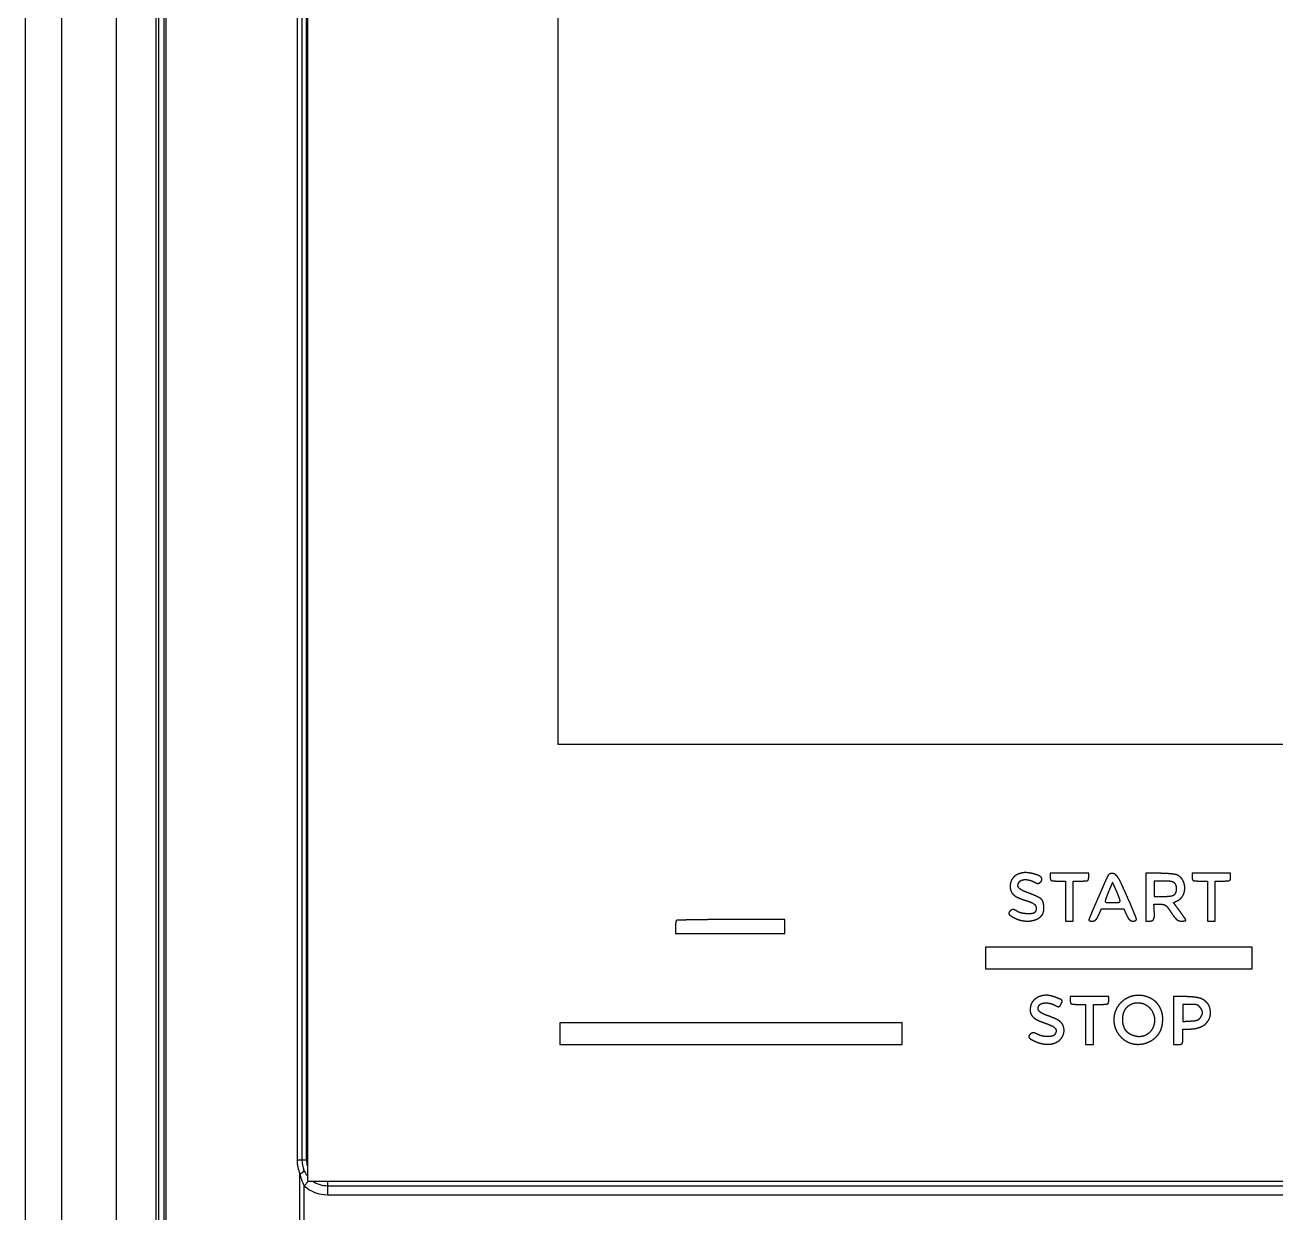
# Model space of a CAD drawing. Header units: millimetres. Extents: x -36 to 4467, y 2 to 3322.
# Drawn here: x 2493.3 to 2561.9, y 1638.3 to 1703.5 of the extents above; entities that cross this region are included whole.
import ezdxf

# ---------------------------------------------------------------- set-up
doc = ezdxf.new("R2010")
doc.units = ezdxf.units.MM

msp = doc.modelspace()

# ---------------------------------------------------------------- linework, layer by layer
for p, q in [((2493.273, 1916.047), (2493.273, 1498.547)), ((2495.273, 1916.047), (2495.273, 1498.547)), ((2498.273, 1815.797), (2498.273, 1596.297)), ((2500.46, 1815.797), (2500.46, 1596.297)), ((2500.598, 1815.797), (2500.598, 1596.297)), ((2500.91, 1596.393), (2500.91, 1815.701)), ((2501.028, 1596.393), (2501.028, 1815.701)), ((2508.773, 1797.047), (2508.773, 1640.047)), ((2508.208, 1795.997), (2508.208, 1641.197)), ((2508.473, 1795.997), (2508.473, 1641.197)), ((2508.723, 1641.197), (2508.723, 1795.997)), ((2522.523, 1773.047), (2522.523, 1664.047)), ((2522.523, 1664.047), (2584.023, 1664.047)), ((2508.473, 1641.197), (2508.208, 1641.197)), ((2508.723, 1641.197), (2508.473, 1641.197)), ((2508.362, 1636.147), (2508.362, 1640.447)), ((2508.832, 1640.047), (2508.598, 1639.788)), ((2508.773, 1640.047), (2597.773, 1640.047)), ((2509.873, 1640.047), (2509.873, 1639.797)), ((2508.598, 1636.806), (2508.598, 1639.788)), ((2509.873, 1639.797), (2509.873, 1639.297)), ((2509.873, 1639.797), (2596.673, 1639.797)), ((2509.873, 1639.297), (2596.673, 1639.297))]:
    msp.add_line(p, q)
for centre, radius, start, end in [((2510.108, 1641.197), 1.9, 180, 203.25879), ((2509.873, 1641.197), 1.4, 180, 203.25879), ((2509.873, 1641.197), 1.15, 180, 196.95806), ((2509.873, 1641.197), 1.4, 235.22842, 270), ((2509.873, 1641.197), 1.9, 227.85164, 270)]:
    msp.add_arc(centre, radius, start, end)
msp.add_ellipse((2508.127, 1640.447), major_axis=(-0.459, -0.197), ratio=0.206084, start_param=2.017887, end_param=3.141593)
for points, weights, knots in [([(2548.84, 1656.862), (2548.657, 1656.931), (2548.465, 1656.973), (2548.27, 1656.988), (2548.103, 1657), (2547.938, 1656.973), (2547.785, 1656.908), (2547.653, 1656.853), (2547.543, 1656.76), (2547.465, 1656.64), (2547.387, 1656.518), (2547.347, 1656.379), (2547.349, 1656.235), (2547.349, 1656.147), (2547.365, 1656.061), (2547.395, 1655.979), (2547.422, 1655.905), (2547.465, 1655.84), (2547.522, 1655.786), (2547.593, 1655.721), (2547.673, 1655.668), (2547.762, 1655.629), (2547.894, 1655.57), (2548.03, 1655.519), (2548.269, 1655.441), (2548.369, 1655.406), (2548.469, 1655.369), (2548.527, 1655.347), (2548.583, 1655.32), (2548.636, 1655.286), (2548.672, 1655.264), (2548.703, 1655.235), (2548.728, 1655.201), (2548.751, 1655.169), (2548.766, 1655.133), (2548.771, 1655.094), (2548.775, 1655.068), (2548.777, 1655.041), (2548.776, 1655.014), (2548.775, 1654.986), (2548.771, 1654.959), (2548.766, 1654.932), (2548.761, 1654.908), (2548.754, 1654.884), (2548.744, 1654.861), (2548.737, 1654.843), (2548.727, 1654.828), (2548.713, 1654.814), (2548.67, 1654.771), (2548.616, 1654.745), (2548.555, 1654.739), (2548.457, 1654.729), (2548.357, 1654.727), (2548.258, 1654.732), (2548.153, 1654.739), (2548.049, 1654.753), (2547.947, 1654.777), (2547.867, 1654.795), (2547.792, 1654.827), (2547.724, 1654.872), (2547.686, 1654.897), (2547.648, 1654.919), (2547.608, 1654.94), (2547.581, 1654.953), (2547.553, 1654.962), (2547.524, 1654.966), (2547.5, 1654.969), (2547.476, 1654.966), (2547.454, 1654.957), (2547.428, 1654.947), (2547.404, 1654.933), (2547.383, 1654.915), (2547.345, 1654.885), (2547.313, 1654.848), (2547.287, 1654.808), (2547.27, 1654.78), (2547.268, 1654.747), (2547.283, 1654.718), (2547.303, 1654.68), (2547.332, 1654.649), (2547.368, 1654.626), (2547.443, 1654.581), (2547.519, 1654.538), (2547.597, 1654.499), (2547.729, 1654.431), (2547.869, 1654.383), (2548.014, 1654.355), (2548.157, 1654.327), (2548.303, 1654.321), (2548.447, 1654.337)], [0.501517123528, 0.498080226932, 0.498080226932, 0.501517123528, 0.492283276752, 0.492283276752, 0.501517123528, 0.486523627336, 0.486523627336, 0.501517123528, 0.487452437381, 0.487452437381, 0.501517123528, 0.496788944908, 0.496788944908, 0.501517123528, 0.492130611254, 0.492130611254, 0.501517123528, 0.496883389451, 0.496883389451, 0.501517123528, 0.501080442385, 0.501080442385, 0.501432141837, 0.501432141837, 0.501517123528, 0.499786104145, 0.499786104145, 0.501517123528, 0.495589472247, 0.495589472247, 0.501517123528, 0.491664164658, 0.491664164658, 0.501517123528, 0.50016102449, 0.50016102449, 0.501517123528, 0.500315441941, 0.500315441941, 0.501517123528, 0.500145428931, 0.500145428931, 0.501517123528, 0.494864934514, 0.494864934514, 0.501517123528, 0.48224549863, 0.48224549863, 0.501517123528, 0.500429485425, 0.500429485425, 0.501517123528, 0.50034834792, 0.50034834792, 0.501517123528, 0.49628067222, 0.49628067222, 0.501517123528, 0.501072106359, 0.501072106359, 0.501517123528, 0.496408210278, 0.496408210278, 0.501517123528, 0.491277188239, 0.491277188239, 0.501517123528, 0.497160480245, 0.497160480245, 0.501517123528, 0.497510948706, 0.497510948706, 0.501517123528, 0.457131089099, 0.457131089099, 0.501517123528, 0.48904740765, 0.48904740765, 0.501517123528, 0.501269655539, 0.501269655539, 0.501517123528, 0.498216818198, 0.498216818198, 0.501517123528, 0.497844717368, 0.497844717368, 0.501517123528], [0, 0, 0, 0, 0.068925, 0.068925, 0.068925, 0.128008, 0.128008, 0.128008, 0.179635, 0.179635, 0.179635, 0.233379, 0.233379, 0.233379, 0.266863, 0.266863, 0.266863, 0.297126, 0.297126, 0.297126, 0.335027, 0.335027, 0.335027, 0.39256, 0.39256, 0.434834, 0.434834, 0.434834, 0.459564, 0.459564, 0.459564, 0.476483, 0.476483, 0.476483, 0.492266, 0.492266, 0.492266, 0.503357, 0.503357, 0.503357, 0.514704, 0.514704, 0.514704, 0.524962, 0.524962, 0.524962, 0.532861, 0.532861, 0.532861, 0.558332, 0.558332, 0.558332, 0.601752, 0.601752, 0.601752, 0.647761, 0.647761, 0.647761, 0.683631, 0.683631, 0.683631, 0.703575, 0.703575, 0.703575, 0.716657, 0.716657, 0.716657, 0.727502, 0.727502, 0.727502, 0.740212, 0.740212, 0.740212, 0.762534, 0.762534, 0.762534, 0.777842, 0.777842, 0.777842, 0.799701, 0.799701, 0.799701, 0.845414, 0.845414, 0.845414, 0.923127, 0.923127, 0.923127, 1, 1, 1, 1]), ([(2548.447, 1654.337), (2548.58, 1654.351), (2548.709, 1654.386), (2548.83, 1654.442), (2548.936, 1654.492), (2549.028, 1654.565), (2549.1, 1654.659), (2549.143, 1654.715), (2549.172, 1654.78), (2549.185, 1654.849), (2549.201, 1654.937), (2549.208, 1655.026), (2549.203, 1655.116), (2549.199, 1655.203), (2549.185, 1655.29), (2549.161, 1655.374), (2549.142, 1655.438), (2549.107, 1655.493), (2549.059, 1655.538), (2549.031, 1655.563), (2549, 1655.584), (2548.967, 1655.602), (2548.909, 1655.633), (2548.851, 1655.663), (2548.723, 1655.724), (2548.652, 1655.755), (2548.509, 1655.814), (2548.435, 1655.842), (2548.24, 1655.912), (2548.121, 1655.962), (2548.005, 1656.018), (2547.933, 1656.052), (2547.871, 1656.102), (2547.821, 1656.163), (2547.786, 1656.207), (2547.771, 1656.262), (2547.78, 1656.318), (2547.789, 1656.382), (2547.816, 1656.441), (2547.857, 1656.491), (2547.892, 1656.533), (2547.938, 1656.563), (2547.99, 1656.579), (2548.054, 1656.599), (2548.12, 1656.608), (2548.187, 1656.608), (2548.265, 1656.607), (2548.343, 1656.596), (2548.418, 1656.575), (2548.499, 1656.553), (2548.578, 1656.522), (2548.699, 1656.459), (2548.746, 1656.436), (2548.794, 1656.416), (2548.821, 1656.404), (2548.849, 1656.398), (2548.878, 1656.397), (2548.903, 1656.397), (2548.926, 1656.403), (2548.946, 1656.416), (2548.974, 1656.433), (2548.999, 1656.453), (2549.022, 1656.475), (2549.052, 1656.505), (2549.074, 1656.541), (2549.087, 1656.582), (2549.099, 1656.617), (2549.096, 1656.653), (2549.081, 1656.686), (2549.062, 1656.726), (2549.034, 1656.758), (2548.997, 1656.782), (2548.948, 1656.814), (2548.896, 1656.841), (2548.84, 1656.862)], [0.501517123528, 0.497046340578, 0.497046340578, 0.501517123528, 0.491839326157, 0.491839326157, 0.501517123528, 0.492316185986, 0.492316185986, 0.501517123528, 0.499276118398, 0.499276118398, 0.501517123528, 0.499237826515, 0.499237826515, 0.501517123528, 0.488755171427, 0.488755171427, 0.501517123528, 0.499073335532, 0.499073335532, 0.501517123528, 0.50141011837, 0.50141011837, 0.501402371898, 0.501402371898, 0.501419993899, 0.501419993899, 0.501024725533, 0.501024725533, 0.501517123528, 0.4934955475, 0.4934955475, 0.501517123528, 0.472844400428, 0.472844400428, 0.501517123528, 0.489437217007, 0.489437217007, 0.501517123528, 0.487619364026, 0.487619364026, 0.501517123528, 0.497539724748, 0.497539724748, 0.501517123528, 0.498681513789, 0.498681513789, 0.501517123528, 0.499665052325, 0.499665052325, 0.501287724316, 0.501287724316, 0.501517123528, 0.495308365637, 0.495308365637, 0.501517123528, 0.488021447473, 0.488021447473, 0.501517123528, 0.499196784747, 0.499196784747, 0.501517123528, 0.492273731786, 0.492273731786, 0.501517123528, 0.47807155034, 0.47807155034, 0.501517123528, 0.488907489493, 0.488907489493, 0.501517123528, 0.499494292157, 0.499494292157, 0.501517123528], [0, 0, 0, 0, 0.066372, 0.066372, 0.066372, 0.125487, 0.125487, 0.125487, 0.161757, 0.161757, 0.161757, 0.208413, 0.208413, 0.208413, 0.254355, 0.254355, 0.254355, 0.289056, 0.289056, 0.289056, 0.309297, 0.309297, 0.309297, 0.344851, 0.344851, 0.386435, 0.386435, 0.4292, 0.4292, 0.499233, 0.499233, 0.499233, 0.542301, 0.542301, 0.542301, 0.573623, 0.573623, 0.573623, 0.611488, 0.611488, 0.611488, 0.64429, 0.64429, 0.64429, 0.685602, 0.685602, 0.685602, 0.734405, 0.734405, 0.734405, 0.787055, 0.787055, 0.819986, 0.819986, 0.819986, 0.83826, 0.83826, 0.83826, 0.853618, 0.853618, 0.853618, 0.87474, 0.87474, 0.87474, 0.902537, 0.902537, 0.902537, 0.927058, 0.927058, 0.927058, 0.957569, 0.957569, 0.957569, 1, 1, 1, 1]), ([(2549.547, 1656.952), (2549.547, 1656.882), (2549.547, 1656.811), (2549.547, 1656.74), (2549.547, 1656.7), (2549.552, 1656.66), (2549.562, 1656.62), (2549.569, 1656.594), (2549.586, 1656.573), (2549.611, 1656.561), (2549.643, 1656.545), (2549.677, 1656.536), (2549.713, 1656.534), (2549.799, 1656.531), (2549.885, 1656.529), (2550.112, 1656.529), (2550.253, 1656.529), (2550.394, 1656.529)], [0.501994782285, 0.501994782285, 0.501994782285, 0.501994782285, 0.499335072572, 0.499335072572, 0.501994782285, 0.471888446224, 0.471888446224, 0.501994782285, 0.494560151893, 0.494560151893, 0.501994782285, 0.501923449752, 0.501923449752, 0.501994782285, 0.501994782285, 0.501994782285], [0, 0, 0, 0, 0.166725, 0.166725, 0.166725, 0.262682, 0.262682, 0.262682, 0.327348, 0.327348, 0.327348, 0.417837, 0.417837, 0.417837, 0.637974, 0.637974, 1, 1, 1, 1]), ([(2550.817, 1656.529), (2550.958, 1656.529), (2551.099, 1656.529), (2551.326, 1656.529), (2551.412, 1656.531), (2551.498, 1656.534), (2551.534, 1656.536), (2551.568, 1656.545), (2551.6, 1656.561), (2551.625, 1656.573), (2551.642, 1656.594), (2551.649, 1656.62), (2551.659, 1656.66), (2551.664, 1656.7), (2551.664, 1656.74)], [0.501994782285, 0.501994782285, 0.501994782285, 0.501923449752, 0.501923449752, 0.501994782285, 0.494560151893, 0.494560151893, 0.501994782285, 0.471888446224, 0.471888446224, 0.501994782285, 0.499335072572, 0.499335072572, 0.501994782285], [0, 0, 0, 0, 0.422201, 0.422201, 0.678964, 0.678964, 0.678964, 0.786111, 0.786111, 0.786111, 0.86879, 0.86879, 0.86879, 1, 1, 1, 1]), ([(2553.752, 1655.724), (2553.648, 1655.958), (2553.543, 1656.191), (2553.388, 1656.527), (2553.334, 1656.627), (2553.273, 1656.724), (2553.238, 1656.78), (2553.194, 1656.831), (2553.142, 1656.873), (2553.1, 1656.909), (2553.049, 1656.93), (2552.995, 1656.937), (2552.951, 1656.942), (2552.907, 1656.941), (2552.864, 1656.935), (2552.831, 1656.931), (2552.801, 1656.917), (2552.776, 1656.895), (2552.746, 1656.869), (2552.72, 1656.837), (2552.702, 1656.8), (2552.668, 1656.734), (2552.636, 1656.667), (2552.578, 1656.532), (2552.549, 1656.466), (2552.474, 1656.292), (2552.427, 1656.183), (2552.326, 1655.951), (2552.272, 1655.827), (2552.165, 1655.579), (2552.111, 1655.455), (2552.006, 1655.215), (2551.956, 1655.099), (2551.863, 1654.882), (2551.821, 1654.781), (2551.743, 1654.592), (2551.707, 1654.505), (2551.671, 1654.417), (2551.666, 1654.405), (2551.664, 1654.392), (2551.664, 1654.379), (2551.664, 1654.37), (2551.669, 1654.363), (2551.677, 1654.359), (2551.691, 1654.352), (2551.707, 1654.347), (2551.722, 1654.343), (2551.743, 1654.337), (2551.765, 1654.333), (2551.812, 1654.329), (2551.837, 1654.327), (2551.863, 1654.327), (2551.898, 1654.327), (2551.933, 1654.334), (2551.966, 1654.347), (2551.998, 1654.359), (2552.027, 1654.377), (2552.051, 1654.401), (2552.082, 1654.431), (2552.109, 1654.464), (2552.13, 1654.502), (2552.161, 1654.555), (2552.189, 1654.61), (2552.265, 1654.779), (2552.316, 1654.892), (2552.367, 1655.005)], [0.5000038088, 0.499994888209, 0.499994888209, 0.499342666037, 0.499342666037, 0.5000038088, 0.495764980028, 0.495764980028, 0.5000038088, 0.486213662247, 0.486213662247, 0.5000038088, 0.497386718086, 0.497386718086, 0.5000038088, 0.485980625939, 0.485980625939, 0.5000038088, 0.494071602657, 0.494071602657, 0.5000038088, 0.499801425064, 0.499801425064, 0.500003445701, 0.500003445701, 0.500003786717, 0.500003786717, 0.500003785736, 0.500003785736, 0.500003785736, 0.500003785736, 0.500001250336, 0.500001250336, 0.499997635577, 0.499997635577, 0.500003243302, 0.500003243302, 0.5000038088, 0.493771526789, 0.493771526789, 0.5000038088, 0.447969305002, 0.447969305002, 0.5000038088, 0.498588894056, 0.498588894056, 0.5000038088, 0.498991963055, 0.498991963055, 0.499603683352, 0.499603683352, 0.5000038088, 0.49445960604, 0.49445960604, 0.5000038088, 0.493309848479, 0.493309848479, 0.5000038088, 0.496687750631, 0.496687750631, 0.5000038088, 0.499603291628, 0.499603291628, 0.5000038088, 0.5000038088, 0.5000038088], [0, 0, 0, 0, 0.125467, 0.125467, 0.181539, 0.181539, 0.181539, 0.21434, 0.21434, 0.21434, 0.241681, 0.241681, 0.241681, 0.26395, 0.26395, 0.26395, 0.280928, 0.280928, 0.280928, 0.302402, 0.302402, 0.302402, 0.34223, 0.34223, 0.380596, 0.380596, 0.443603, 0.443603, 0.515765, 0.515765, 0.587914, 0.587914, 0.655555, 0.655555, 0.713909, 0.713909, 0.764515, 0.764515, 0.764515, 0.771487, 0.771487, 0.771487, 0.776242, 0.776242, 0.776242, 0.786045, 0.786045, 0.786045, 0.799228, 0.799228, 0.814657, 0.814657, 0.814657, 0.83611, 0.83611, 0.83611, 0.857154, 0.857154, 0.857154, 0.883816, 0.883816, 0.883816, 0.922403, 0.922403, 1, 1, 1, 1]), ([(2552.753, 1655.945), (2552.724, 1655.88), (2552.696, 1655.814), (2552.648, 1655.69), (2552.627, 1655.632), (2552.593, 1655.525), (2552.579, 1655.477), (2552.566, 1655.429), (2552.562, 1655.415), (2552.566, 1655.401), (2552.576, 1655.391), (2552.603, 1655.363), (2552.639, 1655.348), (2552.677, 1655.347), (2552.782, 1655.343), (2552.886, 1655.343), (2553.096, 1655.347), (2553.201, 1655.352), (2553.306, 1655.359), (2553.339, 1655.361), (2553.367, 1655.378), (2553.383, 1655.407), (2553.391, 1655.421), (2553.393, 1655.437), (2553.388, 1655.452), (2553.374, 1655.5), (2553.359, 1655.548), (2553.324, 1655.654), (2553.303, 1655.712), (2553.254, 1655.833), (2553.226, 1655.898), (2553.124, 1656.125), (2553.05, 1656.289), (2552.976, 1656.452)], [0.500055093505, 0.499981635499, 0.499981635499, 0.499878515371, 0.499878515371, 0.499979960723, 0.499979960723, 0.500055093505, 0.45507932359, 0.45507932359, 0.500055093505, 0.476759695114, 0.476759695114, 0.500055093505, 0.499935698606, 0.499935698606, 0.499961465537, 0.499961465537, 0.500055093505, 0.460190966643, 0.460190966643, 0.500055093505, 0.473930429014, 0.473930429014, 0.500055093505, 0.499985474463, 0.499985474463, 0.49990467055, 0.49990467055, 0.499985787462, 0.499985787462, 0.500055093505, 0.500055093505, 0.500055093505], [0, 0, 0, 0, 0.098836, 0.098836, 0.184121, 0.184121, 0.253413, 0.253413, 0.253413, 0.271625, 0.271625, 0.271625, 0.317753, 0.317753, 0.317753, 0.443201, 0.443201, 0.569573, 0.569573, 0.569573, 0.605801, 0.605801, 0.605801, 0.622483, 0.622483, 0.622483, 0.675098, 0.675098, 0.739255, 0.739255, 0.812293, 0.812293, 1, 1, 1, 1]), ([(2556.524, 1656.856), (2556.484, 1656.874), (2556.441, 1656.887), (2556.398, 1656.893), (2556.316, 1656.905), (2556.234, 1656.916), (2556.055, 1656.933), (2555.958, 1656.941), (2555.758, 1656.95), (2555.657, 1656.952), (2555.302, 1656.952), (2555.049, 1656.952), (2554.797, 1656.952)], [0.512306608498, 0.508993828426, 0.508993828426, 0.512306608498, 0.512201408591, 0.512201408591, 0.512187447864, 0.512187447864, 0.512215244104, 0.512215244104, 0.512306608498, 0.512306608498, 0.512306608498], [0, 0, 0, 0, 0.075972, 0.075972, 0.075972, 0.218513, 0.218513, 0.387045, 0.387045, 0.563244, 0.563244, 1, 1, 1, 1]), ([(2555.252, 1655.682), (2555.424, 1655.682), (2555.597, 1655.682), (2555.892, 1655.682), (2556.014, 1655.688), (2556.136, 1655.701), (2556.209, 1655.708), (2556.279, 1655.731), (2556.343, 1655.768), (2556.393, 1655.798), (2556.431, 1655.843), (2556.452, 1655.897), (2556.477, 1655.964), (2556.49, 1656.034), (2556.49, 1656.105), (2556.49, 1656.177), (2556.477, 1656.247), (2556.452, 1656.314), (2556.431, 1656.368), (2556.393, 1656.413), (2556.343, 1656.443), (2556.279, 1656.48), (2556.209, 1656.503), (2556.135, 1656.51), (2556.013, 1656.523), (2555.89, 1656.529), (2555.594, 1656.529), (2555.421, 1656.529), (2555.248, 1656.529)], [1, 1, 1, 0.999145002536, 0.999145002536, 1, 0.9846630245, 0.9846630245, 1, 0.962165275052, 0.962165275052, 1, 0.989071536857, 0.989071536857, 1, 0.989049826396, 0.989049826396, 1, 0.962067557311, 0.962067557311, 1, 0.984706562288, 0.984706562288, 1, 0.999155628489, 0.999155628489, 1, 1, 1], [0, 0, 0, 0, 0.185072, 0.185072, 0.316314, 0.316314, 0.316314, 0.394208, 0.394208, 0.394208, 0.453598, 0.453598, 0.453598, 0.525196, 0.525196, 0.525196, 0.59606, 0.59606, 0.59606, 0.651989, 0.651989, 0.651989, 0.721573, 0.721573, 0.721573, 0.837137, 0.837137, 1, 1, 1, 1]), ([(2556.319, 1655.338), (2556.403, 1655.382), (2556.486, 1655.425), (2556.57, 1655.468), (2556.69, 1655.53), (2556.785, 1655.627), (2556.845, 1655.749), (2556.91, 1655.881), (2556.941, 1656.024), (2556.936, 1656.171), (2556.932, 1656.318), (2556.891, 1656.46), (2556.818, 1656.588), (2556.75, 1656.707), (2556.649, 1656.799), (2556.524, 1656.856)], [0.512306608498, 0.512306608498, 0.512306608498, 0.512306608498, 0.495224138246, 0.495224138246, 0.512306608498, 0.502056306649, 0.502056306649, 0.512306608498, 0.502194428648, 0.502194428648, 0.512306608498, 0.495897797167, 0.495897797167, 0.512306608498], [0, 0, 0, 0, 0.137456, 0.137456, 0.137456, 0.335537, 0.335537, 0.335537, 0.557396, 0.557396, 0.557396, 0.784837, 0.784837, 0.784837, 1, 1, 1, 1]), ([(2557.337, 1656.952), (2557.337, 1656.882), (2557.337, 1656.811), (2557.337, 1656.74), (2557.337, 1656.7), (2557.342, 1656.66), (2557.352, 1656.62), (2557.359, 1656.594), (2557.376, 1656.573), (2557.4, 1656.561), (2557.432, 1656.545), (2557.467, 1656.536), (2557.503, 1656.534), (2557.588, 1656.531), (2557.674, 1656.529), (2557.901, 1656.529), (2558.042, 1656.529), (2558.183, 1656.529)], [0.501994782284, 0.501994782284, 0.501994782284, 0.501994782284, 0.499335072572, 0.499335072572, 0.501994782284, 0.471888446224, 0.471888446224, 0.501994782284, 0.494560151893, 0.494560151893, 0.501994782284, 0.501923449752, 0.501923449752, 0.501994782284, 0.501994782284, 0.501994782284], [0, 0, 0, 0, 0.166725, 0.166725, 0.166725, 0.262682, 0.262682, 0.262682, 0.327348, 0.327348, 0.327348, 0.417837, 0.417837, 0.417837, 0.637974, 0.637974, 1, 1, 1, 1]), ([(2558.607, 1656.529), (2558.748, 1656.529), (2558.889, 1656.529), (2559.116, 1656.529), (2559.201, 1656.531), (2559.287, 1656.534), (2559.323, 1656.536), (2559.358, 1656.545), (2559.39, 1656.561), (2559.414, 1656.573), (2559.431, 1656.594), (2559.438, 1656.62), (2559.448, 1656.66), (2559.453, 1656.7), (2559.453, 1656.74)], [0.501994782284, 0.501994782284, 0.501994782284, 0.501923449752, 0.501923449752, 0.501994782284, 0.494560151893, 0.494560151893, 0.501994782284, 0.471888446224, 0.471888446224, 0.501994782284, 0.499335072572, 0.499335072572, 0.501994782284], [0, 0, 0, 0, 0.422201, 0.422201, 0.678964, 0.678964, 0.678964, 0.786111, 0.786111, 0.786111, 0.86879, 0.86879, 0.86879, 1, 1, 1, 1]), ([(2553.585, 1655.005), (2553.636, 1654.892), (2553.687, 1654.779), (2553.764, 1654.61), (2553.792, 1654.555), (2553.822, 1654.502), (2553.844, 1654.464), (2553.87, 1654.431), (2553.901, 1654.401), (2553.926, 1654.377), (2553.955, 1654.359), (2553.987, 1654.347), (2554.02, 1654.334), (2554.054, 1654.327), (2554.09, 1654.327), (2554.115, 1654.327), (2554.141, 1654.33), (2554.165, 1654.335), (2554.188, 1654.34), (2554.209, 1654.348), (2554.229, 1654.359), (2554.245, 1654.367), (2554.259, 1654.379), (2554.27, 1654.393), (2554.28, 1654.404), (2554.284, 1654.418), (2554.284, 1654.433), (2554.282, 1654.459), (2554.277, 1654.484), (2554.267, 1654.508), (2554.22, 1654.624), (2554.173, 1654.74), (2554.069, 1654.992), (2554.012, 1655.128), (2553.888, 1655.417), (2553.82, 1655.571), (2553.752, 1655.724)], [0.5000038088, 0.5000038088, 0.5000038088, 0.499603291628, 0.499603291628, 0.5000038088, 0.496687750631, 0.496687750631, 0.5000038088, 0.493309848479, 0.493309848479, 0.5000038088, 0.49445960604, 0.49445960604, 0.5000038088, 0.498243514772, 0.498243514772, 0.5000038088, 0.496404452733, 0.496404452733, 0.5000038088, 0.493879243959, 0.493879243959, 0.5000038088, 0.477797919664, 0.477797919664, 0.5000038088, 0.495308737199, 0.495308737199, 0.5000038088, 0.50000161506, 0.50000161506, 0.499992514601, 0.499992514601, 0.4999987304, 0.4999987304, 0.5000038088], [0, 0, 0, 0, 0.137069, 0.137069, 0.205283, 0.205283, 0.205283, 0.252771, 0.252771, 0.252771, 0.291013, 0.291013, 0.291013, 0.33097, 0.33097, 0.33097, 0.360069, 0.360069, 0.360069, 0.386018, 0.386018, 0.386018, 0.407028, 0.407028, 0.407028, 0.424378, 0.424378, 0.424378, 0.455902, 0.455902, 0.455902, 0.610739, 0.610739, 0.792343, 0.792343, 1, 1, 1, 1]), ([(2554.797, 1654.327), (2554.864, 1654.327), (2554.932, 1654.327), (2554.999, 1654.327), (2555.05, 1654.327), (2555.1, 1654.337), (2555.148, 1654.356), (2555.186, 1654.371), (2555.215, 1654.399), (2555.233, 1654.437), (2555.255, 1654.486), (2555.268, 1654.54), (2555.268, 1654.595), (2555.27, 1654.696), (2555.268, 1654.798), (2555.255, 1655.019), (2555.248, 1655.139), (2555.241, 1655.259)], [0.512306608498, 0.512306608498, 0.512306608498, 0.512306608498, 0.506191126472, 0.506191126472, 0.512306608498, 0.487900564371, 0.487900564371, 0.512306608498, 0.504981380202, 0.504981380202, 0.512306608498, 0.51207019565, 0.51207019565, 0.512306608498, 0.512306608498, 0.512306608498], [0, 0, 0, 0, 0.147683, 0.147683, 0.147683, 0.259196, 0.259196, 0.259196, 0.349869, 0.349869, 0.349869, 0.477293, 0.477293, 0.477293, 0.71666, 0.71666, 1, 1, 1, 1]), ([(2555.241, 1655.259), (2555.349, 1655.259), (2555.457, 1655.259), (2555.63, 1655.259), (2555.694, 1655.253), (2555.758, 1655.242), (2555.805, 1655.233), (2555.848, 1655.215), (2555.886, 1655.187), (2555.932, 1655.153), (2555.972, 1655.113), (2556.006, 1655.067), (2556.072, 1654.977), (2556.136, 1654.886), (2556.253, 1654.709), (2556.311, 1654.627), (2556.371, 1654.546), (2556.407, 1654.498), (2556.448, 1654.454), (2556.494, 1654.415), (2556.529, 1654.386), (2556.569, 1654.364), (2556.612, 1654.35), (2556.657, 1654.335), (2556.704, 1654.327), (2556.752, 1654.327), (2556.784, 1654.327), (2556.815, 1654.329), (2556.873, 1654.333), (2556.899, 1654.336), (2556.946, 1654.345), (2556.965, 1654.35), (2556.985, 1654.355), (2556.993, 1654.358), (2556.998, 1654.365), (2556.998, 1654.373), (2556.998, 1654.384), (2556.995, 1654.395), (2556.989, 1654.404), (2556.959, 1654.45), (2556.929, 1654.496), (2556.862, 1654.594), (2556.826, 1654.647), (2556.746, 1654.76), (2556.702, 1654.819), (2556.545, 1655.032), (2556.432, 1655.185), (2556.319, 1655.338)], [0.512306608498, 0.512306608498, 0.512306608498, 0.510984273502, 0.510984273502, 0.512306608498, 0.503372473232, 0.503372473232, 0.512306608498, 0.508412816365, 0.508412816365, 0.512306608498, 0.512208243402, 0.512208243402, 0.512181254161, 0.512181254161, 0.512306608498, 0.510003441926, 0.510003441926, 0.512306608498, 0.506178877382, 0.506178877382, 0.512306608498, 0.507976958484, 0.507976958484, 0.512306608498, 0.512095276751, 0.512095276751, 0.511747400139, 0.511747400139, 0.511762445599, 0.511762445599, 0.512306608498, 0.445421304912, 0.445421304912, 0.512306608498, 0.498071473119, 0.498071473119, 0.512306608498, 0.512300526273, 0.512300526273, 0.512275441169, 0.512275441169, 0.512293021304, 0.512293021304, 0.512306608498, 0.512306608498, 0.512306608498], [0, 0, 0, 0, 0.087008, 0.087008, 0.139436, 0.139436, 0.139436, 0.17754, 0.17754, 0.17754, 0.224468, 0.224468, 0.224468, 0.316834, 0.316834, 0.400405, 0.400405, 0.400405, 0.450324, 0.450324, 0.450324, 0.488037, 0.488037, 0.488037, 0.528421, 0.528421, 0.528421, 0.555168, 0.555168, 0.577895, 0.577895, 0.59515, 0.59515, 0.59515, 0.602451, 0.602451, 0.602451, 0.613308, 0.613308, 0.613308, 0.668397, 0.668397, 0.733259, 0.733259, 0.807814, 0.807814, 1, 1, 1, 1]), ([(2534.985, 1654.412), (2534.001, 1654.412), (2533.018, 1654.412), (2531.657, 1654.412), (2531.279, 1654.411), (2530.579, 1654.406), (2530.257, 1654.402), (2529.652, 1654.39), (2529.368, 1654.385), (2529.084, 1654.379), (2529.063, 1654.378), (2529.044, 1654.37), (2529.03, 1654.356), (2529.019, 1654.345), (2529.011, 1654.331), (2529.008, 1654.316), (2529, 1654.284), (2528.995, 1654.252), (2528.984, 1654.182), (2528.98, 1654.142), (2528.975, 1654.06), (2528.973, 1654.018), (2528.973, 1653.867), (2528.973, 1653.758), (2528.973, 1653.65)], [1, 1, 1, 0.999995718328, 0.999995718328, 0.999988763549, 0.999988763549, 0.999999694079, 0.999999694079, 1, 0.951860067991, 0.951860067991, 1, 0.973820441322, 0.973820441322, 1, 0.999519042864, 0.999519042864, 0.999428814389, 0.999428814389, 0.999655676697, 0.999655676697, 1, 1, 1], [0, 0, 0, 0, 0.437987, 0.437987, 0.606508, 0.606508, 0.749793, 0.749793, 0.876372, 0.876372, 0.876372, 0.885539, 0.885539, 0.885539, 0.892843, 0.892843, 0.892843, 0.908382, 0.908382, 0.927315, 0.927315, 0.947928, 0.947928, 1, 1, 1, 1]), ([(2549.884, 1650.127), (2549.788, 1650.166), (2549.688, 1650.198), (2549.587, 1650.222), (2549.501, 1650.243), (2549.413, 1650.253), (2549.324, 1650.254), (2549.243, 1650.254), (2549.162, 1650.244), (2549.083, 1650.223), (2549.002, 1650.202), (2548.924, 1650.171), (2548.851, 1650.131), (2548.786, 1650.096), (2548.725, 1650.054), (2548.67, 1650.004), (2548.62, 1649.96), (2548.578, 1649.908), (2548.544, 1649.85), (2548.51, 1649.792), (2548.486, 1649.729), (2548.471, 1649.662), (2548.455, 1649.588), (2548.447, 1649.512), (2548.447, 1649.435), (2548.447, 1649.359), (2548.463, 1649.284), (2548.495, 1649.215), (2548.528, 1649.146), (2548.574, 1649.085), (2548.633, 1649.035), (2548.71, 1648.97), (2548.795, 1648.917), (2548.887, 1648.876), (2549.025, 1648.815), (2549.165, 1648.76), (2549.425, 1648.67), (2549.542, 1648.623), (2549.655, 1648.569), (2549.726, 1648.536), (2549.787, 1648.487), (2549.836, 1648.427), (2549.871, 1648.383), (2549.885, 1648.328), (2549.876, 1648.273), (2549.866, 1648.209), (2549.839, 1648.15), (2549.798, 1648.1), (2549.759, 1648.054), (2549.708, 1648.023), (2549.65, 1648.009), (2549.567, 1647.99), (2549.483, 1647.981), (2549.399, 1647.982), (2549.303, 1647.983), (2549.208, 1647.994), (2549.115, 1648.016), (2549.026, 1648.036), (2548.941, 1648.068), (2548.86, 1648.11), (2548.816, 1648.132), (2548.771, 1648.153), (2548.726, 1648.171), (2548.696, 1648.183), (2548.664, 1648.191), (2548.632, 1648.194), (2548.606, 1648.196), (2548.58, 1648.193), (2548.555, 1648.184), (2548.529, 1648.174), (2548.505, 1648.16), (2548.483, 1648.142), (2548.444, 1648.11), (2548.412, 1648.072), (2548.388, 1648.029), (2548.37, 1647.998), (2548.371, 1647.963), (2548.389, 1647.933), (2548.415, 1647.893), (2548.45, 1647.86), (2548.493, 1647.837), (2548.579, 1647.791), (2548.666, 1647.749), (2548.756, 1647.709), (2548.933, 1647.631), (2549.12, 1647.583), (2549.313, 1647.567), (2549.488, 1647.552), (2549.661, 1647.577), (2549.824, 1647.641)], [0.5000329672, 0.499167585052, 0.499167585052, 0.5000329672, 0.497785133062, 0.497785133062, 0.5000329672, 0.497229856415, 0.497229856415, 0.5000329672, 0.497600898558, 0.497600898558, 0.5000329672, 0.49781025322, 0.49781025322, 0.5000329672, 0.495873870951, 0.495873870951, 0.5000329672, 0.496011600338, 0.496011600338, 0.5000329672, 0.498103715393, 0.498103715393, 0.5000329672, 0.49212966243, 0.49212966243, 0.5000329672, 0.492195697589, 0.492195697589, 0.5000329672, 0.496746983244, 0.496746983244, 0.5000329672, 0.499707350811, 0.499707350811, 0.49949577187, 0.49949577187, 0.5000329672, 0.491648508506, 0.491648508506, 0.5000329672, 0.471142423508, 0.471142423508, 0.5000329672, 0.488343103019, 0.488343103019, 0.5000329672, 0.482397436268, 0.482397436268, 0.5000329672, 0.49774186711, 0.49774186711, 0.5000329672, 0.49807734499, 0.49807734499, 0.5000329672, 0.497421534428, 0.497421534428, 0.5000329672, 0.499679850764, 0.499679850764, 0.5000329672, 0.496276056352, 0.496276056352, 0.5000329672, 0.492134367718, 0.492134367718, 0.5000329672, 0.495195976712, 0.495195976712, 0.5000329672, 0.494769831657, 0.494769831657, 0.5000329672, 0.452189950251, 0.452189950251, 0.5000329672, 0.488909691386, 0.488909691386, 0.5000329672, 0.499806954121, 0.499806954121, 0.5000329672, 0.495420302809, 0.495420302809, 0.5000329672, 0.491377347748, 0.491377347748, 0.5000329672], [0, 0, 0, 0, 0.035812, 0.035812, 0.035812, 0.066408, 0.066408, 0.066408, 0.09468, 0.09468, 0.09468, 0.123783, 0.123783, 0.123783, 0.149729, 0.149729, 0.149729, 0.173239, 0.173239, 0.173239, 0.197231, 0.197231, 0.197231, 0.224533, 0.224533, 0.224533, 0.251989, 0.251989, 0.251989, 0.279923, 0.279923, 0.279923, 0.317235, 0.317235, 0.317235, 0.373252, 0.373252, 0.420149, 0.420149, 0.420149, 0.449241, 0.449241, 0.449241, 0.470635, 0.470635, 0.470635, 0.496677, 0.496677, 0.496677, 0.521516, 0.521516, 0.521516, 0.557635, 0.557635, 0.557635, 0.598755, 0.598755, 0.598755, 0.638117, 0.638117, 0.638117, 0.659392, 0.659392, 0.659392, 0.673532, 0.673532, 0.673532, 0.684935, 0.684935, 0.684935, 0.697475, 0.697475, 0.697475, 0.719829, 0.719829, 0.719829, 0.735805, 0.735805, 0.735805, 0.75989, 0.75989, 0.75989, 0.809931, 0.809931, 0.809931, 0.909352, 0.909352, 0.909352, 1, 1, 1, 1]), ([(2550.648, 1650.179), (2550.648, 1650.108), (2550.648, 1650.038), (2550.648, 1649.967), (2550.648, 1649.927), (2550.653, 1649.886), (2550.663, 1649.847), (2550.67, 1649.821), (2550.687, 1649.799), (2550.711, 1649.787), (2550.743, 1649.771), (2550.778, 1649.762), (2550.814, 1649.761), (2550.9, 1649.757), (2550.985, 1649.755), (2551.212, 1649.755), (2551.353, 1649.755), (2551.495, 1649.755)], [0.501994782284, 0.501994782284, 0.501994782284, 0.501994782284, 0.499335072572, 0.499335072572, 0.501994782284, 0.471888446224, 0.471888446224, 0.501994782284, 0.494560151893, 0.494560151893, 0.501994782284, 0.501923449752, 0.501923449752, 0.501994782284, 0.501994782284, 0.501994782284], [0, 0, 0, 0, 0.166725, 0.166725, 0.166725, 0.262682, 0.262682, 0.262682, 0.327348, 0.327348, 0.327348, 0.417837, 0.417837, 0.417837, 0.637974, 0.637974, 1, 1, 1, 1]), ([(2555.045, 1650.097), (2554.765, 1650.24), (2554.452, 1650.285), (2554.142, 1650.227), (2553.835, 1650.17), (2553.565, 1650.014), (2553.362, 1649.777), (2553.16, 1649.542), (2553.049, 1649.253), (2553.043, 1648.943), (2553.036, 1648.632), (2553.133, 1648.335), (2553.322, 1648.088), (2553.423, 1647.956), (2553.545, 1647.844), (2553.685, 1647.756), (2553.823, 1647.669), (2553.975, 1647.61), (2554.135, 1647.581)], [0.502248119458, 0.484401575407, 0.484401575407, 0.502248119458, 0.483213059466, 0.483213059466, 0.502248119458, 0.482640023177, 0.482640023177, 0.502248119458, 0.483483566366, 0.483483566366, 0.502248119458, 0.496905786178, 0.496905786178, 0.502248119458, 0.496210625937, 0.496210625937, 0.502248119458], [0, 0, 0, 0, 0.184708, 0.184708, 0.184708, 0.374368, 0.374368, 0.374368, 0.569846, 0.569846, 0.569846, 0.774613, 0.774613, 0.774613, 0.887818, 0.887818, 0.887818, 1, 1, 1, 1]), ([(2557.884, 1650.048), (2557.833, 1650.072), (2557.781, 1650.09), (2557.726, 1650.103), (2557.655, 1650.12), (2557.583, 1650.134), (2557.425, 1650.156), (2557.339, 1650.165), (2557.157, 1650.176), (2557.06, 1650.179), (2556.749, 1650.179), (2556.535, 1650.179), (2556.321, 1650.179)], [0.500891559765, 0.49908114124, 0.49908114124, 0.500891559765, 0.500529650644, 0.500529650644, 0.500609532095, 0.500609532095, 0.500744374564, 0.500744374564, 0.500891559765, 0.500891559765, 0.500891559765], [0, 0, 0, 0, 0.10553, 0.10553, 0.10553, 0.244704, 0.244704, 0.40892, 0.40892, 0.59209, 0.59209, 1, 1, 1, 1]), ([(2549.824, 1647.641), (2549.966, 1647.697), (2550.086, 1647.79), (2550.176, 1647.912), (2550.263, 1648.031), (2550.309, 1648.171), (2550.309, 1648.318), (2550.309, 1648.406), (2550.294, 1648.494), (2550.265, 1648.578), (2550.238, 1648.652), (2550.195, 1648.718), (2550.137, 1648.772), (2550.064, 1648.841), (2549.98, 1648.896), (2549.889, 1648.938), (2549.744, 1649.005), (2549.596, 1649.066), (2549.328, 1649.162), (2549.213, 1649.211), (2549.101, 1649.266), (2549.032, 1649.299), (2548.973, 1649.346), (2548.924, 1649.405), (2548.89, 1649.447), (2548.876, 1649.499), (2548.884, 1649.553), (2548.893, 1649.614), (2548.919, 1649.67), (2548.958, 1649.717), (2548.994, 1649.761), (2549.042, 1649.791), (2549.096, 1649.806), (2549.167, 1649.826), (2549.239, 1649.836), (2549.312, 1649.835), (2549.397, 1649.835), (2549.481, 1649.824), (2549.562, 1649.803), (2549.646, 1649.782), (2549.726, 1649.752), (2549.851, 1649.687), (2549.902, 1649.663), (2549.952, 1649.641), (2549.975, 1649.631), (2550, 1649.627), (2550.025, 1649.629), (2550.046, 1649.632), (2550.065, 1649.642), (2550.078, 1649.659), (2550.1, 1649.687), (2550.12, 1649.718), (2550.162, 1649.798), (2550.186, 1649.847), (2550.206, 1649.898), (2550.215, 1649.922), (2550.212, 1649.947), (2550.198, 1649.968), (2550.182, 1649.992), (2550.159, 1650.011), (2550.132, 1650.023), (2550.05, 1650.059), (2549.967, 1650.094), (2549.884, 1650.127)], [0.5000329672, 0.486838753158, 0.486838753158, 0.5000329672, 0.483483778311, 0.483483778311, 0.5000329672, 0.495262036465, 0.495262036465, 0.5000329672, 0.490344692637, 0.490344692637, 0.5000329672, 0.49583549429, 0.49583549429, 0.5000329672, 0.499739636698, 0.499739636698, 0.499573388765, 0.499573388765, 0.5000329672, 0.492224362185, 0.492224362185, 0.5000329672, 0.471351176949, 0.471351176949, 0.5000329672, 0.487866797447, 0.487866797447, 0.5000329672, 0.484733023023, 0.484733023023, 0.5000329672, 0.496882450817, 0.496882450817, 0.5000329672, 0.497598334847, 0.497598334847, 0.5000329672, 0.497831499295, 0.497831499295, 0.499880340467, 0.499880340467, 0.5000329672, 0.488560843349, 0.488560843349, 0.5000329672, 0.473900260295, 0.473900260295, 0.5000329672, 0.498790641138, 0.498790641138, 0.499505631016, 0.499505631016, 0.5000329672, 0.46175118319, 0.46175118319, 0.5000329672, 0.486647510036, 0.486647510036, 0.5000329672, 0.499989010933, 0.499989010933, 0.5000329672], [0, 0, 0, 0, 0.07706, 0.07706, 0.07706, 0.153498, 0.153498, 0.153498, 0.201185, 0.201185, 0.201185, 0.244135, 0.244135, 0.244135, 0.299663, 0.299663, 0.299663, 0.388838, 0.388838, 0.458634, 0.458634, 0.458634, 0.501196, 0.501196, 0.501196, 0.531937, 0.531937, 0.531937, 0.569063, 0.569063, 0.569063, 0.603981, 0.603981, 0.603981, 0.650619, 0.650619, 0.650619, 0.70474, 0.70474, 0.70474, 0.760034, 0.760034, 0.79595, 0.79595, 0.79595, 0.812108, 0.812108, 0.812108, 0.826272, 0.826272, 0.826272, 0.851463, 0.851463, 0.889788, 0.889788, 0.889788, 0.90758, 0.90758, 0.90758, 0.929999, 0.929999, 0.929999, 1, 1, 1, 1]), ([(2551.918, 1649.755), (2552.059, 1649.755), (2552.2, 1649.755), (2552.427, 1649.755), (2552.513, 1649.757), (2552.599, 1649.761), (2552.634, 1649.762), (2552.669, 1649.771), (2552.701, 1649.787), (2552.725, 1649.799), (2552.743, 1649.821), (2552.749, 1649.847), (2552.759, 1649.886), (2552.765, 1649.927), (2552.765, 1649.967)], [0.501994782284, 0.501994782284, 0.501994782284, 0.501923449752, 0.501923449752, 0.501994782284, 0.494560151893, 0.494560151893, 0.501994782284, 0.471888446224, 0.471888446224, 0.501994782284, 0.499335072572, 0.499335072572, 0.501994782284], [0, 0, 0, 0, 0.422201, 0.422201, 0.678964, 0.678964, 0.678964, 0.786111, 0.786111, 0.786111, 0.86879, 0.86879, 0.86879, 1, 1, 1, 1]), ([(2553.837, 1649.667), (2553.728, 1649.581), (2553.647, 1649.469), (2553.6, 1649.338), (2553.546, 1649.192), (2553.522, 1649.037), (2553.528, 1648.881), (2553.533, 1648.727), (2553.568, 1648.577), (2553.632, 1648.437), (2553.687, 1648.314), (2553.776, 1648.213), (2553.891, 1648.143), (2554.007, 1648.072), (2554.133, 1648.023), (2554.267, 1647.996), (2554.39, 1647.972), (2554.516, 1647.975), (2554.638, 1648.005), (2554.756, 1648.035), (2554.864, 1648.091), (2554.957, 1648.17), (2555.052, 1648.252), (2555.129, 1648.352), (2555.183, 1648.466), (2555.274, 1648.659), (2555.3, 1648.872), (2555.258, 1649.082), (2555.215, 1649.291), (2555.109, 1649.477), (2554.949, 1649.62), (2554.794, 1649.758), (2554.603, 1649.836), (2554.396, 1649.846), (2554.192, 1649.855), (2553.998, 1649.793), (2553.837, 1649.667)], [0.50979706022, 0.49673431326, 0.49673431326, 0.50979706022, 0.503581547808, 0.503581547808, 0.50979706022, 0.503374622282, 0.503374622282, 0.50979706022, 0.494682295496, 0.494682295496, 0.50979706022, 0.504607558274, 0.504607558274, 0.50979706022, 0.501509462083, 0.501509462083, 0.50979706022, 0.500639556143, 0.500639556143, 0.50979706022, 0.502421586475, 0.502421586475, 0.50979706022, 0.492368398436, 0.492368398436, 0.50979706022, 0.49245059031, 0.49245059031, 0.50979706022, 0.490270832351, 0.490270832351, 0.50979706022, 0.488361790577, 0.488361790577, 0.50979706022], [0, 0, 0, 0, 0.080627, 0.080627, 0.080627, 0.170283, 0.170283, 0.170283, 0.257622, 0.257622, 0.257622, 0.331595, 0.331595, 0.331595, 0.405525, 0.405525, 0.405525, 0.472968, 0.472968, 0.472968, 0.536962, 0.536962, 0.536962, 0.602245, 0.602245, 0.602245, 0.709341, 0.709341, 0.709341, 0.812868, 0.812868, 0.812868, 0.909095, 0.909095, 0.909095, 1, 1, 1, 1]), ([(2554.135, 1647.581), (2554.296, 1647.551), (2554.461, 1647.552), (2554.622, 1647.584), (2554.789, 1647.617), (2554.949, 1647.677), (2555.096, 1647.763), (2555.197, 1647.822), (2555.29, 1647.894), (2555.374, 1647.977), (2555.453, 1648.056), (2555.519, 1648.146), (2555.572, 1648.245), (2555.626, 1648.347), (2555.665, 1648.456), (2555.689, 1648.569), (2555.715, 1648.696), (2555.728, 1648.825), (2555.728, 1648.954), (2555.728, 1649.075), (2555.713, 1649.196), (2555.683, 1649.314), (2555.654, 1649.426), (2555.61, 1649.533), (2555.55, 1649.632), (2555.492, 1649.731), (2555.419, 1649.819), (2555.334, 1649.897), (2555.247, 1649.976), (2555.15, 1650.043), (2555.045, 1650.097)], [0.502248119458, 0.496384772027, 0.496384772027, 0.502248119458, 0.497524964773, 0.497524964773, 0.502248119458, 0.499552294959, 0.499552294959, 0.502248119458, 0.498520781437, 0.498520781437, 0.502248119458, 0.498868343098, 0.498868343098, 0.502248119458, 0.500514033918, 0.500514033918, 0.502248119458, 0.499642339282, 0.499642339282, 0.502248119458, 0.498766368771, 0.498766368771, 0.502248119458, 0.498664263791, 0.498664263791, 0.502248119458, 0.499250626847, 0.499250626847, 0.502248119458], [0, 0, 0, 0, 0.124418, 0.124418, 0.124418, 0.254793, 0.254793, 0.254793, 0.34578, 0.34578, 0.34578, 0.432525, 0.432525, 0.432525, 0.523186, 0.523186, 0.523186, 0.625092, 0.625092, 0.625092, 0.721167, 0.721167, 0.721167, 0.813259, 0.813259, 0.813259, 0.90493, 0.90493, 0.90493, 1, 1, 1, 1]), ([(2556.829, 1648.401), (2556.957, 1648.401), (2557.085, 1648.401), (2557.214, 1648.401), (2557.406, 1648.401), (2557.596, 1648.435), (2557.777, 1648.503), (2557.935, 1648.562), (2558.072, 1648.662), (2558.178, 1648.794), (2558.276, 1648.917), (2558.333, 1649.064), (2558.344, 1649.221), (2558.356, 1649.388), (2558.326, 1649.553), (2558.256, 1649.705), (2558.241, 1649.738), (2558.222, 1649.768), (2558.199, 1649.796), (2558.171, 1649.83), (2558.14, 1649.863), (2558.072, 1649.925), (2558.035, 1649.955), (2557.961, 1650.007), (2557.923, 1650.029), (2557.884, 1650.048)], [0.500891559765, 0.500891559765, 0.500891559765, 0.500891559765, 0.495539582469, 0.495539582469, 0.500891559765, 0.488883604894, 0.488883604894, 0.500891559765, 0.485679076395, 0.485679076395, 0.500891559765, 0.490684092193, 0.490684092193, 0.500891559765, 0.497977406551, 0.497977406551, 0.500891559765, 0.500127282054, 0.500127282054, 0.500168526867, 0.500168526867, 0.499702813412, 0.499702813412, 0.500891559765], [0, 0, 0, 0, 0.125573, 0.125573, 0.125573, 0.314073, 0.314073, 0.314073, 0.481458, 0.481458, 0.481458, 0.6409, 0.6409, 0.6409, 0.815886, 0.815886, 0.815886, 0.854079, 0.854079, 0.854079, 0.902173, 0.902173, 0.953071, 0.953071, 1, 1, 1, 1]), ([(2556.829, 1648.815), (2556.976, 1648.824), (2557.123, 1648.832), (2557.352, 1648.846), (2557.433, 1648.853), (2557.514, 1648.863), (2557.563, 1648.869), (2557.61, 1648.883), (2557.655, 1648.902), (2557.691, 1648.918), (2557.724, 1648.942), (2557.751, 1648.972), (2557.784, 1649.007), (2557.813, 1649.047), (2557.837, 1649.09), (2557.861, 1649.133), (2557.882, 1649.177), (2557.901, 1649.222), (2557.913, 1649.251), (2557.919, 1649.281), (2557.917, 1649.312), (2557.916, 1649.344), (2557.908, 1649.374), (2557.893, 1649.402), (2557.87, 1649.447), (2557.844, 1649.491), (2557.816, 1649.534), (2557.789, 1649.576), (2557.757, 1649.615), (2557.721, 1649.651), (2557.693, 1649.679), (2557.659, 1649.701), (2557.622, 1649.716), (2557.578, 1649.733), (2557.532, 1649.744), (2557.484, 1649.747), (2557.406, 1649.753), (2557.328, 1649.755), (2557.109, 1649.755), (2556.969, 1649.755), (2556.829, 1649.755)], [1, 1, 1, 0.999616045552, 0.999616045552, 1, 0.993104441334, 0.993104441334, 1, 0.985672931735, 0.985672931735, 1, 0.995524018593, 0.995524018593, 1, 0.998902421308, 0.998902421308, 1, 0.983872311767, 0.983872311767, 1, 0.984738265093, 0.984738265093, 1, 0.999071929551, 0.999071929551, 1, 0.996467007816, 0.996467007816, 1, 0.985895117051, 0.985895117051, 1, 0.992494412762, 0.992494412762, 1, 0.999565256997, 0.999565256997, 1, 1, 1], [0, 0, 0, 0, 0.173819, 0.173819, 0.269946, 0.269946, 0.269946, 0.327269, 0.327269, 0.327269, 0.373691, 0.373691, 0.373691, 0.429678, 0.429678, 0.429678, 0.486244, 0.486244, 0.486244, 0.521126, 0.521126, 0.521126, 0.555917, 0.555917, 0.555917, 0.612615, 0.612615, 0.612615, 0.668423, 0.668423, 0.668423, 0.712144, 0.712144, 0.712144, 0.763399, 0.763399, 0.763399, 0.848043, 0.848043, 1, 1, 1, 1]), ([(2556.321, 1647.554), (2556.405, 1647.554), (2556.49, 1647.554), (2556.626, 1647.554), (2556.678, 1647.558), (2556.729, 1647.566), (2556.757, 1647.57), (2556.78, 1647.586), (2556.795, 1647.611), (2556.812, 1647.64), (2556.822, 1647.672), (2556.823, 1647.707), (2556.827, 1647.797), (2556.829, 1647.887), (2556.829, 1648.119), (2556.829, 1648.26), (2556.829, 1648.401)], [0.500891559765, 0.500891559765, 0.500891559765, 0.499892815201, 0.499892815201, 0.500891559765, 0.469393823987, 0.469393823987, 0.500891559765, 0.490447047926, 0.490447047926, 0.500891559765, 0.50082844185, 0.50082844185, 0.500891559765, 0.500891559765, 0.500891559765], [0, 0, 0, 0, 0.18654, 0.18654, 0.300226, 0.300226, 0.300226, 0.362803, 0.362803, 0.362803, 0.443103, 0.443103, 0.443103, 0.660453, 0.660453, 1, 1, 1, 1])]:
    msp.add_rational_spline(points, weights, degree=3, knots=knots)
for points, knots in [([(2551.664, 1656.952), (2551.311, 1656.952), (2550.958, 1656.952), (2550.253, 1656.952), (2549.9, 1656.952), (2549.547, 1656.952)], [0, 0, 0, 0, 0.5, 0.5, 1, 1, 1, 1]), ([(2550.394, 1656.529), (2550.394, 1656.162), (2550.394, 1655.795), (2550.394, 1655.061), (2550.394, 1654.694), (2550.394, 1654.327)], [0, 0, 0, 0, 0.5, 0.5, 1, 1, 1, 1]), ([(2550.817, 1654.327), (2550.817, 1654.694), (2550.817, 1655.061), (2550.817, 1655.795), (2550.817, 1656.162), (2550.817, 1656.529)], [0, 0, 0, 0, 0.5, 0.5, 1, 1, 1, 1]), ([(2554.797, 1656.952), (2554.797, 1656.515), (2554.797, 1656.077), (2554.797, 1655.202), (2554.797, 1654.765), (2554.797, 1654.327)], [0, 0, 0, 0, 0.5, 0.5, 1, 1, 1, 1]), ([(2559.453, 1656.952), (2559.1, 1656.952), (2558.748, 1656.952), (2558.042, 1656.952), (2557.689, 1656.952), (2557.337, 1656.952)], [0, 0, 0, 0, 0.5, 0.5, 1, 1, 1, 1]), ([(2558.183, 1656.529), (2558.183, 1656.162), (2558.183, 1655.795), (2558.183, 1655.061), (2558.183, 1654.694), (2558.183, 1654.327)], [0, 0, 0, 0, 0.5, 0.5, 1, 1, 1, 1]), ([(2558.607, 1654.327), (2558.607, 1654.694), (2558.607, 1655.061), (2558.607, 1655.795), (2558.607, 1656.162), (2558.607, 1656.529)], [0, 0, 0, 0, 0.5, 0.5, 1, 1, 1, 1]), ([(2552.367, 1655.005), (2552.57, 1655.005), (2552.773, 1655.005), (2553.179, 1655.005), (2553.382, 1655.005), (2553.585, 1655.005)], [0, 0, 0, 0, 0.5, 0.5, 1, 1, 1, 1]), ([(2550.394, 1654.327), (2550.464, 1654.327), (2550.535, 1654.327), (2550.676, 1654.327), (2550.747, 1654.327), (2550.817, 1654.327)], [0, 0, 0, 0, 0.5, 0.5, 1, 1, 1, 1]), ([(2558.183, 1654.327), (2558.254, 1654.327), (2558.324, 1654.327), (2558.465, 1654.327), (2558.536, 1654.327), (2558.607, 1654.327)], [0, 0, 0, 0, 0.5, 0.5, 1, 1, 1, 1]), ([(2528.973, 1653.65), (2529.975, 1653.65), (2530.977, 1653.65), (2532.981, 1653.65), (2533.983, 1653.65), (2534.985, 1653.65)], [0, 0, 0, 0, 0.5, 0.5, 1, 1, 1, 1]), ([(2560.639, 1652.888), (2558.197, 1652.888), (2555.756, 1652.888), (2550.874, 1652.888), (2548.432, 1652.888), (2545.991, 1652.888)], [0, 0, 0, 0, 0.5, 0.5, 1, 1, 1, 1]), ([(2545.991, 1652.888), (2545.991, 1652.691), (2545.991, 1652.493), (2545.991, 1652.098), (2545.991, 1651.9), (2545.991, 1651.703)], [0, 0, 0, 0, 0.5, 0.5, 1, 1, 1, 1]), ([(2545.991, 1651.703), (2548.432, 1651.703), (2550.874, 1651.703), (2555.756, 1651.703), (2558.197, 1651.703), (2560.639, 1651.703)], [0, 0, 0, 0, 0.5, 0.5, 1, 1, 1, 1]), ([(2552.765, 1650.179), (2552.412, 1650.179), (2552.059, 1650.179), (2551.353, 1650.179), (2551.001, 1650.179), (2550.648, 1650.179)], [0, 0, 0, 0, 0.5, 0.5, 1, 1, 1, 1]), ([(2556.321, 1650.179), (2556.321, 1649.741), (2556.321, 1649.304), (2556.321, 1648.429), (2556.321, 1647.992), (2556.321, 1647.554)], [0, 0, 0, 0, 0.5, 0.5, 1, 1, 1, 1]), ([(2551.495, 1649.755), (2551.495, 1649.389), (2551.495, 1649.022), (2551.495, 1648.288), (2551.495, 1647.921), (2551.495, 1647.554)], [0, 0, 0, 0, 0.5, 0.5, 1, 1, 1, 1]), ([(2551.918, 1647.554), (2551.918, 1647.921), (2551.918, 1648.288), (2551.918, 1649.022), (2551.918, 1649.389), (2551.918, 1649.755)], [0, 0, 0, 0, 0.5, 0.5, 1, 1, 1, 1]), ([(2522.623, 1648.739), (2522.623, 1648.542), (2522.623, 1648.344), (2522.623, 1647.949), (2522.623, 1647.752), (2522.623, 1647.554)], [0, 0, 0, 0, 0.5, 0.5, 1, 1, 1, 1]), ([(2541.419, 1648.739), (2538.287, 1648.739), (2535.154, 1648.739), (2528.889, 1648.739), (2525.756, 1648.739), (2522.623, 1648.739)], [0, 0, 0, 0, 0.5, 0.5, 1, 1, 1, 1]), ([(2522.623, 1647.554), (2525.756, 1647.554), (2528.889, 1647.554), (2535.154, 1647.554), (2538.287, 1647.554), (2541.419, 1647.554)], [0, 0, 0, 0, 0.5, 0.5, 1, 1, 1, 1]), ([(2551.495, 1647.554), (2551.565, 1647.554), (2551.636, 1647.554), (2551.777, 1647.554), (2551.847, 1647.554), (2551.918, 1647.554)], [0, 0, 0, 0, 0.5, 0.5, 1, 1, 1, 1]), ([(2508.586, 1640.644), (2508.606, 1640.599), (2508.628, 1640.555), (2508.676, 1640.469), (2508.702, 1640.427), (2508.748, 1640.362), (2508.766, 1640.339), (2508.784, 1640.317)], [0, 0, 0, 0, 0.388203, 0.388203, 0.776406, 0.776406, 1, 1, 1, 1]), ([(2508.362, 1640.447), (2508.375, 1640.39), (2508.388, 1640.333), (2508.419, 1640.221), (2508.437, 1640.165), (2508.475, 1640.054), (2508.497, 1640), (2508.543, 1639.893), (2508.569, 1639.84), (2508.598, 1639.788)], [0, 0, 0, 0, 0.25, 0.25, 0.5, 0.5, 0.75, 0.75, 1, 1, 1, 1])]:
    msp.add_open_spline(points, degree=3, knots=knots)
for points in [[(2551.664, 1656.74), (2551.664, 1656.811), (2551.664, 1656.882), (2551.664, 1656.952)], [(2552.976, 1656.452), (2552.902, 1656.283), (2552.827, 1656.114), (2552.753, 1655.945)], [(2555.248, 1656.529), (2555.248, 1656.388), (2555.249, 1656.247), (2555.25, 1656.105)], [(2559.453, 1656.74), (2559.453, 1656.811), (2559.453, 1656.882), (2559.453, 1656.952)], [(2555.25, 1656.105), (2555.25, 1655.964), (2555.251, 1655.823), (2555.252, 1655.682)], [(2534.985, 1654.031), (2534.985, 1654.158), (2534.985, 1654.285), (2534.985, 1654.412)], [(2534.985, 1653.65), (2534.985, 1653.777), (2534.985, 1653.904), (2534.985, 1654.031)], [(2560.639, 1652.295), (2560.639, 1652.493), (2560.639, 1652.691), (2560.639, 1652.888)], [(2560.639, 1651.703), (2560.639, 1651.9), (2560.639, 1652.098), (2560.639, 1652.295)], [(2552.765, 1649.967), (2552.765, 1650.038), (2552.765, 1650.108), (2552.765, 1650.179)], [(2556.829, 1649.755), (2556.829, 1649.599), (2556.829, 1649.442), (2556.829, 1649.285)], [(2556.829, 1649.285), (2556.829, 1649.129), (2556.829, 1648.972), (2556.829, 1648.815)], [(2541.419, 1648.147), (2541.419, 1648.344), (2541.419, 1648.542), (2541.419, 1648.739)], [(2541.419, 1647.554), (2541.419, 1647.752), (2541.419, 1647.949), (2541.419, 1648.147)]]:
    msp.add_open_spline(points, degree=3)

doc.saveas('drawing.dxf')
